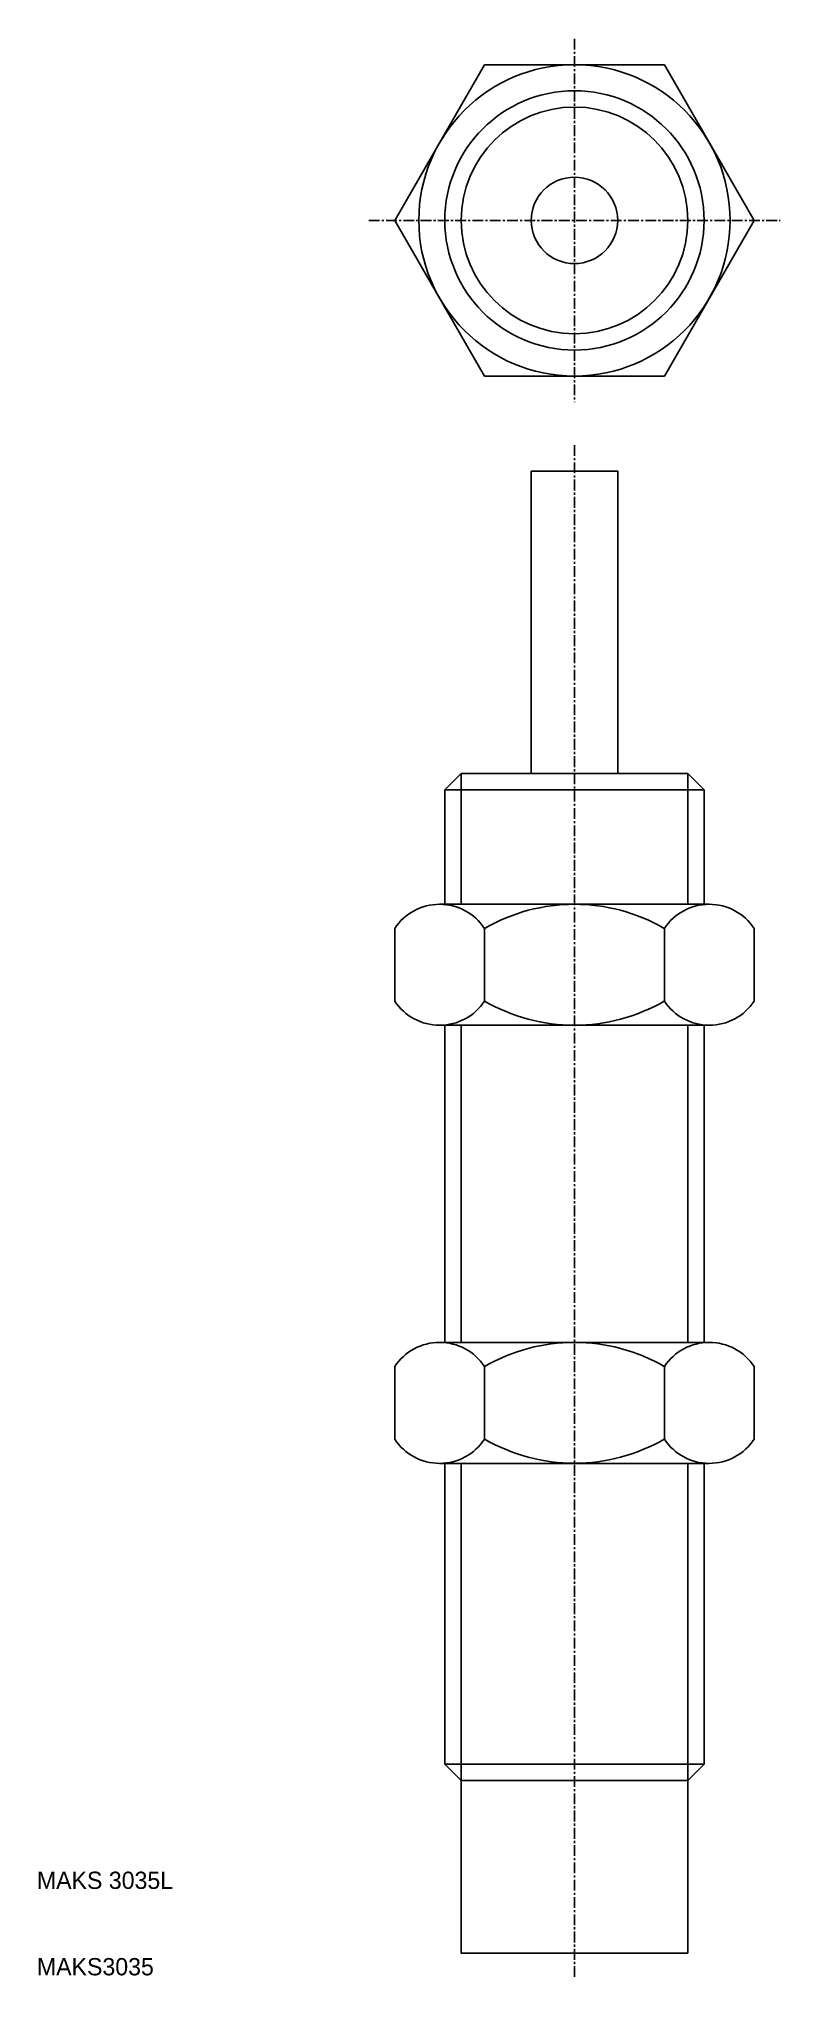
# Model space of a CAD drawing. Extents: x 10 to 96, y 10 to 234.
import ezdxf

# ---------------------------------------------------------------- set-up
doc = ezdxf.new("R2010")
doc.units = 0
doc.linetypes.add('CENTER', pattern=[2, 1.25, -0.25, 0.25, -0.25])
doc.layers.get('0').update_dxf_attribs({"linetype": 'CONTINUOUS'})
doc.layers.add('CENTER', color=1, linetype='CENTER')

msp = doc.modelspace()

# ---------------------------------------------------------------- linework, layer by layer
at = {"color": 7, "linetype": 'CONTINUOUS'}
for p, q in [((61.8, 231.07), (51.4, 213.06)), ((82.6, 231.07), (61.8, 231.07)), ((93, 213.06), (82.6, 231.07)), ((51.4, 213.06), (61.8, 195.04)), ((82.6, 195.04), (93, 213.06)), ((61.8, 195.04), (82.6, 195.04)), ((67.2, 184.06), (77.2, 184.06)), ((67.2, 149.06), (67.2, 184.06)), ((77.2, 149.06), (77.2, 184.06)), ((57.2, 147.16), (59.1, 149.06)), ((85.31, 149.06), (59.1, 149.06)), ((85.31, 149.06), (87.2, 147.16)), ((57.2, 147.16), (57.2, 133.93)), ((57.2, 147.16), (87.2, 147.16)), ((87.2, 133.93), (87.2, 147.16)), ((87.8, 133.93), (56.6, 133.93)), ((51.4, 122.73), (51.4, 131.13)), ((61.8, 122.73), (61.8, 131.13)), ((82.6, 122.73), (82.6, 131.13)), ((93, 122.73), (93, 131.13)), ((87.8, 119.93), (56.6, 119.93)), ((57.2, 119.93), (57.2, 83.24)), ((87.2, 83.24), (87.2, 119.93)), ((56.6, 83.24), (87.8, 83.24)), ((51.4, 80.44), (51.4, 72.04)), ((61.8, 80.44), (61.8, 72.04)), ((82.6, 80.44), (82.6, 72.04)), ((93, 80.44), (93, 72.04)), ((56.6, 69.24), (87.8, 69.24)), ((57.2, 69.24), (57.2, 34.45)), ((87.2, 34.45), (87.2, 69.24)), ((57.2, 34.45), (87.2, 34.45)), ((59.1, 32.56), (57.2, 34.45)), ((87.2, 34.45), (85.31, 32.56)), ((59.1, 32.56), (59.1, 12.56)), ((59.1, 32.56), (85.31, 32.56)), ((85.31, 32.56), (85.31, 12.56)), ((59.1, 12.56), (85.31, 12.56))]:
    msp.add_line(p, q, dxfattribs=at)
at = {"color": 3, "linetype": 'CONTINUOUS'}
for p, q in [((59.1, 133.93), (59.1, 149.06)), ((85.31, 149.06), (85.31, 133.93)), ((59.1, 83.24), (59.1, 119.93)), ((85.31, 119.93), (85.31, 83.24)), ((59.1, 32.56), (59.1, 69.24)), ((85.31, 69.24), (85.31, 32.56))]:
    msp.add_line(p, q, dxfattribs=at)
at = {"color": 7, "linetype": 'CONTINUOUS'}
for radius in [18.01, 15, 5]:
    msp.add_circle((72.2, 213.06), radius, dxfattribs=at)
at = {"color": 3, "linetype": 'CONTINUOUS'}
msp.add_circle((72.2, 213.06), 13.11, dxfattribs=at)
at = {"color": 7, "linetype": 'CONTINUOUS'}
for centre, radius, start, end in [((56.6, 127.7), 6.23, 90, 146.6015), ((56.6, 127.7), 6.23, 33.3985, 90), ((72.2, 113.22), 20.71, 59.863, 120.137), ((87.8, 127.7), 6.23, 90, 146.6015), ((87.8, 127.7), 6.23, 33.3985, 90), ((56.6, 126.16), 6.23, 213.3985, 270), ((56.6, 126.16), 6.23, 270, 326.6015), ((72.2, 140.64), 20.71, 239.863, 300.137), ((87.8, 126.16), 6.23, 213.3985, 270), ((87.8, 126.16), 6.23, 270, 326.6015), ((56.6, 77.01), 6.23, 90, 146.6015), ((56.6, 77.01), 6.23, 33.3985, 90), ((72.2, 62.53), 20.71, 59.863, 120.137), ((87.8, 77.01), 6.23, 90, 146.6015), ((87.8, 77.01), 6.23, 33.3985, 90), ((56.6, 75.47), 6.23, 213.3985, 270), ((56.6, 75.47), 6.23, 270, 326.6015), ((72.2, 89.96), 20.71, 239.863, 300.137), ((87.8, 75.47), 6.23, 213.3985, 270), ((87.8, 75.47), 6.23, 270, 326.6015)]:
    msp.add_arc(centre, radius, start, end, dxfattribs=at)
at = {"layer": 'CENTER', "color": 1, "linetype": 'CENTER'}
for p, q in [((72.2, 234.07), (72.2, 192.04)), ((48.4, 213.06), (96, 213.06)), ((72.2, 187.06), (72.2, 9.56))]:
    msp.add_line(p, q, dxfattribs=at)

# ---------------------------------------------------------------- texts
at = {"color": 7, "linetype": 'CONTINUOUS'}
for s, p in [('MAKS 3035L', (10, 20)), ('MAKS3035', (10, 10))]:
    msp.add_text(s, height=2, dxfattribs=at).set_placement(p)

doc.saveas('drawing.dxf')
